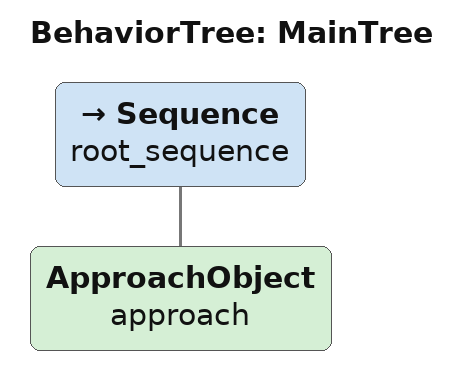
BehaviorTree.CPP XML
<root BTCPP_format="4" >
     <BehaviorTree ID="MainTree">
        <Sequence name="root_sequence">
            <ApproachObject name="approach"/>
        </Sequence>
     </BehaviorTree>
 </root>
